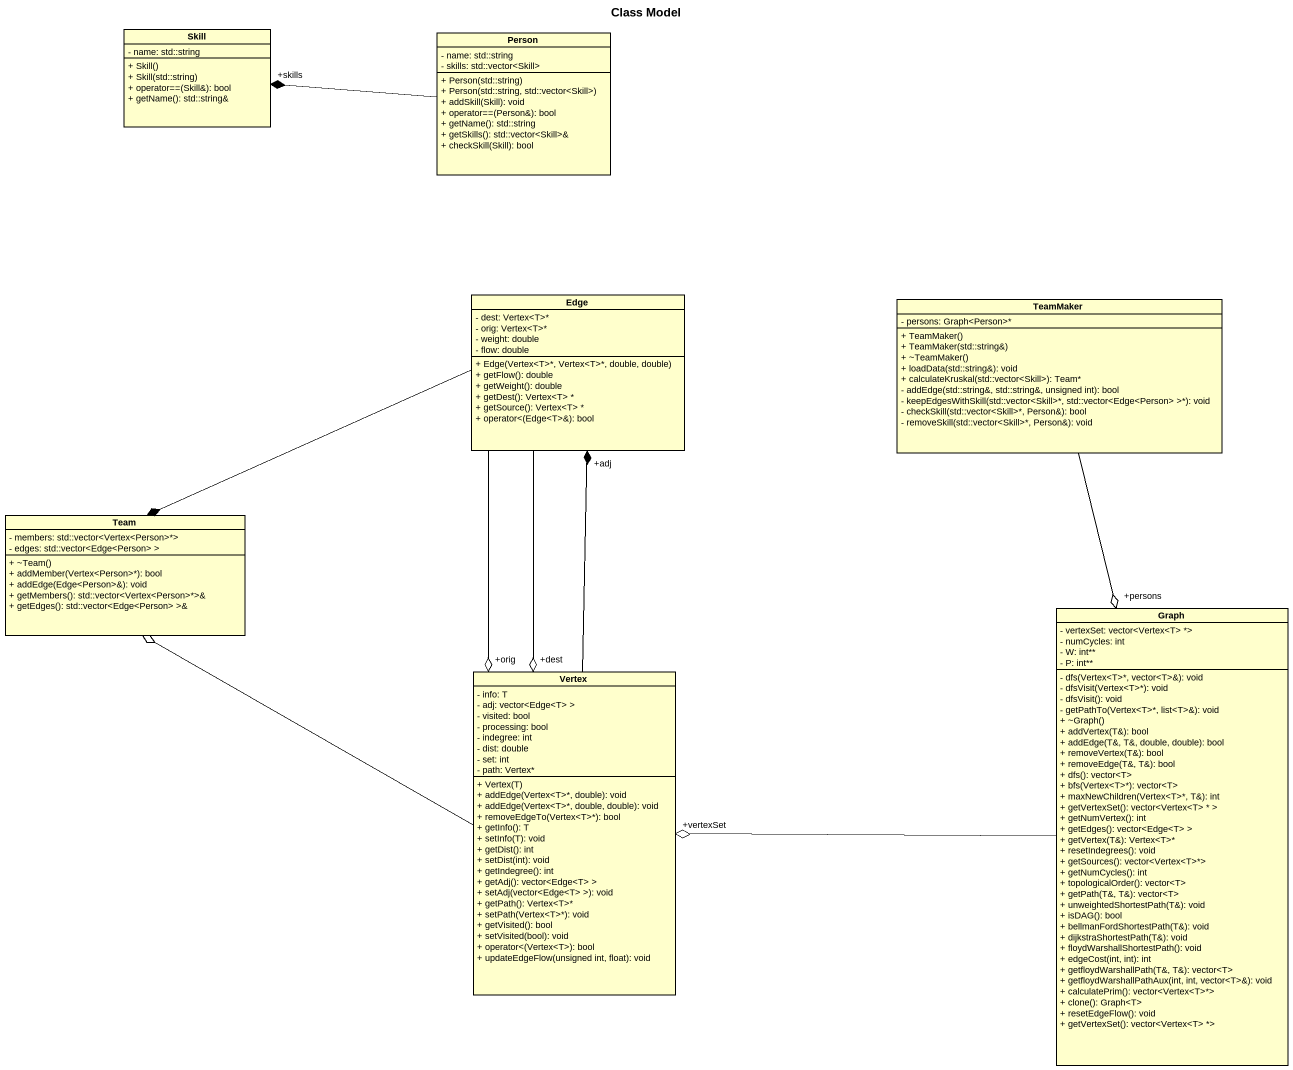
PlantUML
@startuml
title Class Model
hide circle
hide empty members
skinparam classAttributeIconSize 0
class Skill {
  - name: std::string
  + Skill()
  + Skill(std::string)
  + operator==(Skill&): bool
  + getName(): std::string&
}
class "Person" as Person_ {
  - name: std::string
  - skills: std::vector<Skill>
  + Person(std::string)
  + Person(std::string, std::vector<Skill>)
  + addSkill(Skill): void
  + operator==(Person&): bool
  + getName(): std::string
  + getSkills(): std::vector<Skill>&
  + checkSkill(Skill): bool
}
class Edge {
  - dest: Vertex<T>*
  - orig: Vertex<T>*
  - weight: double
  - flow: double
  + Edge(Vertex<T>*, Vertex<T>*, double, double)
  + getFlow(): double
  + getWeight(): double
  + getDest(): Vertex<T> *
  + getSource(): Vertex<T> *
  + operator<(Edge<T>&): bool
}
class TeamMaker {
  - persons: Graph<Person>*
  + TeamMaker()
  + TeamMaker(std::string&)
  + ~TeamMaker()
  + loadData(std::string&): void
  + calculateKruskal(std::vector<Skill>): Team*
  - addEdge(std::string&, std::string&, unsigned int): bool
  - keepEdgesWithSkill(std::vector<Skill>*, std::vector<Edge<Person> >*): void
  - checkSkill(std::vector<Skill>*, Person&): bool
  - removeSkill(std::vector<Skill>*, Person&): void
}
class Team {
  - members: std::vector<Vertex<Person>*>
  - edges: std::vector<Edge<Person> >
  + ~Team()
  + addMember(Vertex<Person>*): bool
  + addEdge(Edge<Person>&): void
  + getMembers(): std::vector<Vertex<Person>*>&
  + getEdges(): std::vector<Edge<Person> >&
}
class Graph {
  - vertexSet: vector<Vertex<T> *>
  - numCycles: int
  - W: int**
  - P: int**
  - dfs(Vertex<T>*, vector<T>&): void
  - dfsVisit(Vertex<T>*): void
  - dfsVisit(): void
  - getPathTo(Vertex<T>*, list<T>&): void
  + ~Graph()
  + addVertex(T&): bool
  + addEdge(T&, T&, double, double): bool
  + removeVertex(T&): bool
  + removeEdge(T&, T&): bool
  + dfs(): vector<T>
  + bfs(Vertex<T>*): vector<T>
  + maxNewChildren(Vertex<T>*, T&): int
  + getVertexSet(): vector<Vertex<T> * >
  + getNumVertex(): int
  + getEdges(): vector<Edge<T> >
  + getVertex(T&): Vertex<T>*
  + resetIndegrees(): void
  + getSources(): vector<Vertex<T>*>
  + getNumCycles(): int
  + topologicalOrder(): vector<T>
  + getPath(T&, T&): vector<T>
  + unweightedShortestPath(T&): void
  + isDAG(): bool
  + bellmanFordShortestPath(T&): void
  + dijkstraShortestPath(T&): void
  + floydWarshallShortestPath(): void
  + edgeCost(int, int): int
  + getfloydWarshallPath(T&, T&): vector<T>
  + getfloydWarshallPathAux(int, int, vector<T>&): void
  + calculatePrim(): vector<Vertex<T>*>
  + clone(): Graph<T>
  + resetEdgeFlow(): void
  + getVertexSet(): vector<Vertex<T> *>
}
class Vertex {
  - info: T
  - adj: vector<Edge<T> >
  - visited: bool
  - processing: bool
  - indegree: int
  - dist: double
  - set: int
  - path: Vertex*
  + Vertex(T)
  + addEdge(Vertex<T>*, double): void
  + addEdge(Vertex<T>*, double, double): void
  + removeEdgeTo(Vertex<T>*): bool
  + getInfo(): T
  + setInfo(T): void
  + getDist(): int
  + setDist(int): void
  + getIndegree(): int
  + getAdj(): vector<Edge<T> >
  + setAdj(vector<Edge<T> >): void
  + getPath(): Vertex<T>*
  + setPath(Vertex<T>*): void
  + getVisited(): bool
  + setVisited(bool): void
  + operator<(Vertex<T>): bool
  + updateEdgeFlow(unsigned int, float): void
}
Person_ -left-* "+skills" Skill
Edge -left-* Team
Edge --o "+orig" Vertex
Edge --o "+dest" Vertex
TeamMaker --o "+persons" Graph
Graph -left-o "+vertexSet" Vertex
Vertex -up-* "+adj" Edge
Vertex -left-o Team
@enduml
